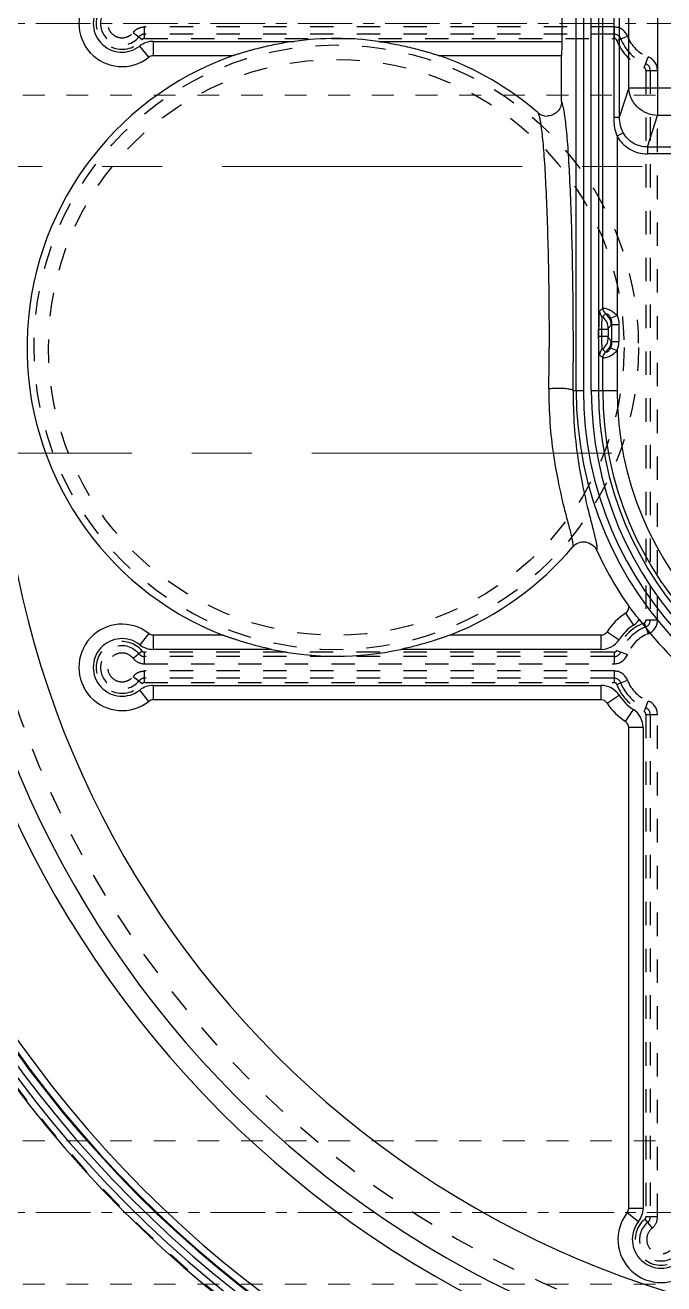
# Model space of a CAD drawing. Header units: millimetres. Extents: x -840 to 1682, y -9216 to -2117.
# Drawn here: x 237.3 to 281.9, y -4315.4 to -4227.6 of the extents above; entities that cross this region are included whole.
import ezdxf

# ---------------------------------------------------------------- set-up
doc = ezdxf.new("R2010")
doc.units = ezdxf.units.MM
doc.header["$LTSCALE"] = 16.335
doc.linetypes.add('CENTER', pattern=[0.6, 0.375, -0.075, 0.075, -0.075])
doc.linetypes.add('HIDDEN', pattern=[0.2, 0.1, -0.1])
doc.layers.get('0').update_dxf_attribs({"linetype": 'CONTINUOUS'})
doc.layers.add('cool', color=153, linetype='HIDDEN', lineweight=9)
doc.layers.add('moldbase', color=7, linetype='CONTINUOUS', lineweight=20)
doc.layers.add('DEFAULT_2', color=8, linetype='HIDDEN')

# ---------------------------------------------------------------- blocks, each defined once
blk = doc.blocks.new('7')
at = {"layer": 'cool', "ltscale": 0.932966}
for p, q in [((-1665.252, -2312.724), (-1303.907, -2312.724)), ((-1665.252, -2322.724), (-1303.907, -2322.724))]:
    blk.add_line(p, q, dxfattribs=at)
at = {"layer": 'cool', "color": 1, "linetype": 'CENTER', "ltscale": 0.621977}
blk.add_line((-1679.58, -2317.724), (-1289.58, -2317.724), dxfattribs=at)

msp = doc.modelspace()

# ---------------------------------------------------------------- linework, layer by layer
at = {"color": 7, "linetype": 'Continuous'}
for p, q in [((275.795, -4253.052), (275.795, -4201.797)), ((276.297, -4201.797), (276.297, -4253.052)), ((276.85, -4253.052), (276.85, -4201.797)), ((277.352, -4201.797), (277.352, -4253.052)), ((277.646, -4247.29), (277.646, -4207.56)), ((278.414, -4220.847), (278.414, -4234.002)), ((278.796, -4220.847), (278.796, -4234.002)), ((281.481, -4220.995), (281.481, -4233.854)), ((279.479, -4231.912), (279.479, -4222.937)), ((274.819, -4228.681), (274.819, -4226.168)), ((246.249, -4228.681), (246.249, -4229.686)), ((246.249, -4228.681), (256.117, -4228.681)), ((261.956, -4228.681), (274.819, -4228.681)), ((245.939, -4229.794), (245.317, -4229.004)), ((251.794, -4229.686), (246.249, -4229.686)), ((274.766, -4229.686), (266.279, -4229.686)), ((274.766, -4232.886), (274.766, -4229.686)), ((279.479, -4231.912), (278.796, -4234.002)), ((279.479, -4231.912), (287.912, -4231.912)), ((278.796, -4234.002), (278.414, -4234.002)), ((280.765, -4236.048), (281.481, -4233.854)), ((287.281, -4233.854), (281.481, -4233.854)), ((279.075, -4235.058), (278.65, -4235.305)), ((278.65, -4235.305), (278.65, -4247.812)), ((280.765, -4236.048), (280.765, -4236.533)), ((280.765, -4236.048), (286.239, -4236.048)), ((286.239, -4236.533), (280.765, -4236.533)), ((277.646, -4247.29), (277.429, -4247.506)), ((277.631, -4247.908), (277.847, -4247.692)), ((278.192, -4248.003), (278.65, -4247.812)), ((278.029, -4248.794), (277.365, -4248.794)), ((277.365, -4249.27), (277.365, -4248.795)), ((277.586, -4249.27), (277.586, -4248.794)), ((278.029, -4248.794), (278.029, -4249.27)), ((278.034, -4248.71), (278.25, -4248.494)), ((278.274, -4249.63), (278.274, -4248.434)), ((278.274, -4248.434), (278.776, -4248.434)), ((278.776, -4248.434), (278.776, -4249.63)), ((278.029, -4249.27), (277.365, -4249.27)), ((278.25, -4249.57), (278.034, -4249.354)), ((278.274, -4249.63), (278.776, -4249.63)), ((277.429, -4250.558), (277.646, -4250.775)), ((277.847, -4250.373), (277.631, -4250.157)), ((278.193, -4250.061), (278.65, -4250.253)), ((278.65, -4250.253), (278.65, -4253.052)), ((277.646, -4253.052), (277.646, -4250.775)), ((275.583, -4253.052), (276.297, -4253.052)), ((276.85, -4253.052), (278.65, -4253.052)), ((279.464, -4268.1), (279.464, -4268.175)), ((279.238, -4268.595), (279.791, -4269.434)), ((245.939, -4270.003), (245.317, -4270.792)), ((277.949, -4269.884), (278.788, -4270.437)), ((246.249, -4270.11), (246.249, -4271.115)), ((246.249, -4270.11), (251.055, -4270.11)), ((267.018, -4270.11), (277.529, -4270.11)), ((277.529, -4271.115), (277.529, -4270.11)), ((254.528, -4271.115), (246.249, -4271.115)), ((277.529, -4271.115), (263.545, -4271.115)), ((245.939, -4274.741), (245.317, -4273.951)), ((246.249, -4273.628), (246.249, -4274.633)), ((246.249, -4273.628), (277.529, -4273.628)), ((277.529, -4274.633), (277.529, -4273.628)), ((277.949, -4274.859), (278.788, -4274.306)), ((277.529, -4274.633), (246.249, -4274.633)), ((279.238, -4276.149), (279.791, -4275.309)), ((279.464, -4310.115), (279.464, -4276.568)), ((280.469, -4276.568), (279.464, -4276.568)), ((280.469, -4276.568), (280.469, -4310.115)), ((279.357, -4310.426), (280.146, -4311.047)), ((279.464, -4310.115), (280.469, -4310.115))]:
    msp.add_line(p, q, dxfattribs=at)
for centre, radius, start, end in [((244.074, -4227.425), 3.015, 51.78679, 308.21321), ((244.074, -4227.425), 2.01, 51.78679, 308.21321), ((246.249, -4230.188), 1.508, 90, 128.21321), ((259.037, -4250.037), 21.555, 82.21628, 97.78372), ((259.037, -4250.037), 21.602, 109.59012, 248.31685), ((246.249, -4230.188), 0.502, 90, 128.21321), ((259.037, -4250.037), 21.602, 49.35698, 70.40988), ((273.763, -4232.883), 1.007, 229.28714, 269.79701), ((277.932, -4247.505), 0.503, 180.17586, 233.17069), ((277.027, -4248.713), 1.007, 0.1765, 53.16248), ((278.15, -4247.289), 0.504, 180.06274, 233.01736), ((277.243, -4248.497), 1.007, 0.18208, 53.15777), ((-48.259, -4250.045), 323.856, 359.46805, 0.10231), ((277.027, -4249.351), 1.007, 306.84208, 359.81778), ((277.243, -4249.567), 1.007, 306.84239, 359.81813), ((-36.986, -4250.041), 310.889, 359.46969, 0.00065), ((278.148, -4250.774), 0.502, 126.87029, 180.04949), ((301.749, -4252.55), 81.562, 180, 270), ((301.749, -4252.55), 81.06, 180, 270), ((301.749, -4252.55), 80.559, 180, 270), ((301.749, -4252.55), 80.057, 180, 270), ((301.749, -4252.55), 80.001, 180, 270), ((301.749, -4252.55), 79.5, 180, 270), ((301.749, -4252.55), 71.857, 180, 270), ((301.749, -4252.55), 70.35, 180, 270), ((301.749, -4252.55), 66.33, 180, 270), ((301.247, -4253.052), 25.452, 180, 270), ((301.247, -4253.052), 24.95, 180, 270), ((301.448, -4253.052), 24.598, 180, 269.51799), ((301.448, -4253.052), 24.096, 180, 269.51577), ((301.448, -4253.052), 23.802, 180, 269.51577), ((301.448, -4253.052), 22.799, 180, 269.51278), ((259.037, -4250.037), 21.602, 291.68315, 319.83734), ((301.247, -4253.052), 26.48, 204.88058, 214.65615), ((278.962, -4268.175), 0.502, 303.36701, 0), ((281.726, -4272.372), 4.522, 123.36701, 146.63299), ((278.962, -4268.175), 1.508, 303.36701, 325.20339), ((301.247, -4253.052), 26.428, 217.2132, 232.14975), ((244.074, -4272.372), 3.015, 51.78679, 308.21321), ((246.249, -4269.608), 0.502, 231.78679, 270), ((277.529, -4269.608), 0.502, 270, 326.63299), ((281.726, -4272.372), 3.518, 123.36701, 146.63299), ((244.074, -4272.372), 2.01, 51.78679, 308.21321), ((246.249, -4269.608), 1.508, 231.78679, 270), ((277.529, -4269.608), 1.508, 270, 326.63299), ((259.037, -4250.037), 21.555, 257.92769, 282.07231), ((246.249, -4275.135), 1.508, 90, 128.21321), ((277.529, -4275.135), 1.508, 33.36701, 90), ((281.726, -4272.372), 3.518, 213.36701, 236.63299), ((246.249, -4275.135), 0.502, 90, 128.21321), ((277.529, -4275.135), 0.502, 33.36701, 90), ((281.726, -4272.372), 4.522, 213.36701, 236.63299), ((278.962, -4276.568), 1.508, 0, 56.63299), ((278.962, -4276.568), 0.502, 0, 56.63299), ((281.726, -4312.291), 3.015, 141.78679, 38.21321), ((278.962, -4310.115), 0.502, 321.78679, 0), ((278.962, -4310.115), 1.508, 321.78679, 360), ((281.726, -4312.291), 2.01, 141.78679, 38.21321)]:
    msp.add_arc(centre, radius, start, end, dxfattribs=at)
msp.add_ellipse((274.766, -4228.681), major_axis=(0, 1.005), ratio=0.052408, start_param=-3.141593, end_param=-1.570796, dxfattribs=at)
for points, knots in [([(256.117, -4228.681), (255.725, -4228.735), (255.139, -4228.831), (254.364, -4228.989), (253.788, -4229.121), (253.314, -4229.243), (252.939, -4229.345), (252.664, -4229.424), (252.398, -4229.503), (252.185, -4229.568), (252.026, -4229.617), (251.924, -4229.648), (251.852, -4229.671), (251.811, -4229.682), (251.798, -4229.686), (251.794, -4229.686)], [0, 0, 0, 0, 0.267252, 0.40073, 0.533832, 0.666016, 0.731402, 0.795907, 0.858868, 0.918789, 0.946517, 0.971347, 0.990766, 0.997019, 1, 1, 1, 1]), ([(261.956, -4228.681), (262.348, -4228.735), (262.934, -4228.831), (263.709, -4228.989), (264.285, -4229.121), (264.76, -4229.243), (265.134, -4229.345), (265.409, -4229.424), (265.675, -4229.503), (265.888, -4229.568), (266.047, -4229.617), (266.149, -4229.648), (266.221, -4229.671), (266.262, -4229.682), (266.275, -4229.686), (266.279, -4229.686)], [0, 0, 0, 0, 0.267252, 0.40073, 0.533832, 0.666016, 0.731402, 0.795907, 0.858868, 0.918789, 0.946517, 0.971347, 0.990766, 0.997019, 1, 1, 1, 1]), ([(281.481, -4233.854), (281.223, -4233.848), (280.706, -4233.739), (280.049, -4233.307), (279.6, -4232.67), (279.484, -4232.163), (279.479, -4231.912)], [0, 0, 0, 0, 0.252751, 0.504924, 0.754238, 1, 1, 1, 1]), ([(274.766, -4232.886), (274.766, -4233.017), (274.714, -4233.281), (274.49, -4233.616), (274.155, -4233.839), (273.891, -4233.89), (273.76, -4233.89)], [0, 0, 0, 0, 0.250021, 0.500041, 0.750019, 1, 1, 1, 1]), ([(275.597, -4249.467), (275.595, -4248.43), (275.582, -4246.396), (275.534, -4243.439), (275.459, -4240.702), (275.36, -4238.275), (275.257, -4236.484), (275.161, -4235.266), (275.09, -4234.532), (275.016, -4233.927), (274.941, -4233.456), (274.873, -4233.148), (274.813, -4232.974), (274.783, -4232.91), (274.766, -4232.886)], [0, 0, 0, 0, 0.187092, 0.366885, 0.533344, 0.68102, 0.80502, 0.856843, 0.901296, 0.938036, 0.966799, 0.98742, 0.994691, 1, 1, 1, 1]), ([(273.107, -4233.646), (273.144, -4233.7), (273.201, -4233.869), (273.274, -4234.186), (273.346, -4234.636), (273.416, -4235.213), (273.484, -4235.914), (273.576, -4237.078), (273.676, -4238.79), (273.77, -4241.111), (273.842, -4243.729), (273.888, -4246.556), (273.9, -4248.501), (273.902, -4249.492)], [0, 0, 0, 0, 0.012429, 0.032946, 0.061625, 0.098308, 0.142721, 0.194539, 0.318587, 0.466356, 0.632944, 0.812816, 1, 1, 1, 1]), ([(278.414, -4234.002), (278.414, -4234.114), (278.433, -4234.557), (278.53, -4234.997), (278.65, -4235.305)], [0, 0, 0, 0, 0.254138, 1, 1, 1, 1]), ([(278.796, -4234.002), (278.795, -4234.186), (278.841, -4234.555), (278.984, -4234.898), (279.075, -4235.058)], [0, 0, 0, 0, 0.499862, 1, 1, 1, 1]), ([(278.65, -4235.305), (278.759, -4235.487), (279.019, -4235.83), (279.527, -4236.229), (280.124, -4236.476), (280.552, -4236.532), (280.765, -4236.533)], [0, 0, 0, 0, 0.249957, 0.499976, 0.750109, 1, 1, 1, 1]), ([(280.765, -4236.048), (280.427, -4236.05), (279.736, -4235.866), (279.242, -4235.352), (279.075, -4235.058)], [0, 0, 0, 0, 0.499183, 1, 1, 1, 1]), ([(277.429, -4247.506), (277.426, -4247.51), (277.421, -4247.522), (277.412, -4247.56), (277.402, -4247.637), (277.392, -4247.758), (277.382, -4247.917), (277.375, -4248.107), (277.367, -4248.403), (277.365, -4248.635), (277.365, -4248.795)], [0, 0, 0, 0, 0.010597, 0.029515, 0.092622, 0.1881, 0.312451, 0.461436, 0.629881, 1, 1, 1, 1]), ([(277.586, -4248.794), (277.587, -4248.685), (277.588, -4248.525), (277.593, -4248.321), (277.598, -4248.19), (277.605, -4248.081), (277.611, -4247.997), (277.621, -4247.944), (277.624, -4247.914), (277.63, -4247.908)], [0, 0, 0, 0, 0.370096, 0.538597, 0.687654, 0.81201, 0.907489, 0.970631, 1, 1, 1, 1]), ([(277.646, -4247.29), (277.649, -4247.288), (277.661, -4247.288), (277.682, -4247.289), (277.714, -4247.293), (277.776, -4247.304), (277.877, -4247.326), (278.017, -4247.37), (278.178, -4247.439), (278.407, -4247.569), (278.561, -4247.706), (278.65, -4247.812)], [0, 0, 0, 0, 0.009515, 0.028187, 0.056047, 0.092934, 0.192084, 0.321279, 0.474664, 0.643623, 1, 1, 1, 1]), ([(277.847, -4247.692), (277.849, -4247.688), (277.86, -4247.685), (277.897, -4247.684), (277.955, -4247.692), (278.032, -4247.731), (278.095, -4247.805), (278.15, -4247.9), (278.18, -4247.968), (278.193, -4248.003)], [0, 0, 0, 0, 0.022219, 0.06428, 0.219663, 0.357934, 0.561613, 0.781975, 1, 1, 1, 1]), ([(278.029, -4248.794), (278.029, -4248.784), (278.03, -4248.765), (278.03, -4248.74), (278.033, -4248.723), (278.032, -4248.712), (278.034, -4248.71)], [0, 0, 0, 0, 0.360376, 0.673794, 0.900129, 1, 1, 1, 1]), ([(278.274, -4248.434), (278.272, -4248.442), (278.266, -4248.462), (278.26, -4248.484), (278.25, -4248.494)], [0, 0, 0, 0, 0.355623, 1, 1, 1, 1]), ([(277.429, -4250.558), (277.42, -4250.548), (277.414, -4250.506), (277.401, -4250.429), (277.392, -4250.306), (277.382, -4250.148), (277.375, -4249.957), (277.367, -4249.661), (277.365, -4249.429), (277.365, -4249.27)], [0, 0, 0, 0, 0.029625, 0.092355, 0.187757, 0.312245, 0.461334, 0.629814, 1, 1, 1, 1]), ([(277.631, -4250.156), (277.624, -4250.15), (277.62, -4250.121), (277.611, -4250.068), (277.605, -4249.983), (277.598, -4249.874), (277.593, -4249.743), (277.588, -4249.539), (277.586, -4249.38), (277.586, -4249.27)], [0, 0, 0, 0, 0.029475, 0.092708, 0.188156, 0.312443, 0.461481, 0.629977, 1, 1, 1, 1]), ([(278.034, -4249.354), (278.032, -4249.352), (278.033, -4249.342), (278.03, -4249.325), (278.03, -4249.299), (278.029, -4249.28), (278.029, -4249.27)], [0, 0, 0, 0, 0.099878, 0.326216, 0.639633, 1, 1, 1, 1]), ([(278.25, -4249.57), (278.252, -4249.573), (278.264, -4249.591), (278.27, -4249.613), (278.274, -4249.63)], [0, 0, 0, 0, 0.156238, 1, 1, 1, 1]), ([(277.646, -4250.775), (277.656, -4250.779), (277.694, -4250.772), (277.766, -4250.764), (277.877, -4250.737), (278.018, -4250.694), (278.179, -4250.627), (278.407, -4250.496), (278.556, -4250.354), (278.65, -4250.253)], [0, 0, 0, 0, 0.028193, 0.092995, 0.192183, 0.321521, 0.474501, 0.643509, 1, 1, 1, 1]), ([(278.193, -4250.061), (278.18, -4250.096), (278.15, -4250.164), (278.095, -4250.259), (278.032, -4250.334), (277.955, -4250.372), (277.897, -4250.381), (277.861, -4250.38), (277.849, -4250.376), (277.847, -4250.373)], [0, 0, 0, 0, 0.217756, 0.438627, 0.643342, 0.780144, 0.935649, 0.977834, 1, 1, 1, 1]), ([(273.889, -4252.918), (273.881, -4253.722), (273.93, -4255.257), (274.165, -4257.413), (274.491, -4259.278), (274.84, -4260.821), (275.121, -4261.903), (275.308, -4262.61), (275.414, -4263.026), (275.493, -4263.365), (275.544, -4263.631), (275.565, -4263.824), (275.56, -4263.932), (275.545, -4263.969)], [0, 0, 0, 0, 0.215018, 0.410254, 0.579759, 0.721009, 0.833327, 0.878656, 0.916824, 0.947896, 0.971965, 0.989194, 1, 1, 1, 1]), ([(273.889, -4252.918), (273.935, -4252.911), (274.147, -4252.884), (274.361, -4252.876), (274.528, -4252.876)], [0, 0, 0, 0, 0.217495, 1, 1, 1, 1]), ([(274.528, -4252.876), (274.654, -4252.876), (274.889, -4252.883), (275.206, -4252.916), (275.426, -4252.959), (275.543, -4253.007), (275.578, -4253.037), (275.583, -4253.052)], [0, 0, 0, 0, 0.347466, 0.6461, 0.882222, 0.956233, 1, 1, 1, 1]), ([(275.583, -4253.052), (275.575, -4253.871), (275.625, -4255.432), (275.863, -4257.618), (276.191, -4259.497), (276.538, -4261.045), (276.816, -4262.127), (276.998, -4262.833), (277.102, -4263.247), (277.179, -4263.586), (277.227, -4263.853), (277.246, -4264.046), (277.239, -4264.155), (277.224, -4264.193)], [0, 0, 0, 0, 0.217481, 0.413823, 0.58321, 0.723605, 0.834818, 0.879626, 0.917346, 0.948074, 0.971927, 0.989093, 1, 1, 1, 1]), ([(275.545, -4263.969), (275.652, -4263.843), (275.936, -4263.639), (276.452, -4263.578), (276.934, -4263.771), (277.154, -4264.042), (277.224, -4264.193)], [0, 0, 0, 0, 0.250047, 0.500021, 0.749906, 1, 1, 1, 1]), ([(279.482, -4268.117), (279.48, -4268.115), (279.475, -4268.11), (279.47, -4268.105), (279.466, -4268.102)], [0, 0, 0, 0, 0.324733, 1, 1, 1, 1]), ([(279.599, -4268.257), (279.588, -4268.243), (279.549, -4268.195), (279.511, -4268.147), (279.482, -4268.117)], [0, 0, 0, 0, 0.30075, 1, 1, 1, 1]), ([(280.2, -4269.035), (280.143, -4268.961), (279.945, -4268.7), (279.746, -4268.439), (279.599, -4268.257)], [0, 0, 0, 0, 0.2861, 1, 1, 1, 1]), ([(254.528, -4271.115), (254.207, -4271.047), (253.727, -4270.933), (253.094, -4270.763), (252.625, -4270.627), (252.24, -4270.507), (251.937, -4270.409), (251.717, -4270.336), (251.507, -4270.264), (251.341, -4270.206), (251.22, -4270.165), (251.146, -4270.138), (251.092, -4270.122), (251.065, -4270.11), (251.055, -4270.11)], [0, 0, 0, 0, 0.272562, 0.408489, 0.543701, 0.677354, 0.743057, 0.807419, 0.86951, 0.927338, 0.953288, 0.975716, 0.992375, 1, 1, 1, 1]), ([(267.018, -4270.11), (267.009, -4270.11), (266.981, -4270.122), (266.927, -4270.138), (266.853, -4270.165), (266.732, -4270.206), (266.566, -4270.264), (266.356, -4270.336), (266.136, -4270.409), (265.833, -4270.507), (265.448, -4270.627), (264.979, -4270.763), (264.346, -4270.933), (263.866, -4271.047), (263.545, -4271.115)], [0, 0, 0, 0, 0.007625, 0.024283, 0.046712, 0.072662, 0.13049, 0.192581, 0.256943, 0.322646, 0.456299, 0.591511, 0.727438, 1, 1, 1, 1])]:
    msp.add_open_spline(points, degree=3, knots=knots, dxfattribs=at)
for points in [[(278.193, -4248.003), (278.245, -4248.139), (278.275, -4248.288), (278.274, -4248.434)], [(278.65, -4247.812), (278.731, -4248.007), (278.776, -4248.222), (278.776, -4248.434)], [(273.902, -4249.492), (273.902, -4249.674), (273.902, -4249.856), (273.902, -4250.037)], [(278.274, -4249.63), (278.275, -4249.776), (278.245, -4249.925), (278.193, -4250.061)], [(278.65, -4250.253), (278.732, -4250.058), (278.776, -4249.842), (278.776, -4249.63)], [(277.631, -4250.157), (277.511, -4250.246), (277.429, -4250.408), (277.429, -4250.558)]]:
    msp.add_open_spline(points, degree=3, dxfattribs=at)
at = {"layer": 'cool', "color": 1, "linetype": 'CENTER', "ltscale": 0.621977}
msp.add_line((177.099, -4310.425), (567.099, -4310.425), dxfattribs=at)
at = {"layer": 'DEFAULT_2', "color": 8, "linetype": 'HIDDEN'}
for p, q in [((245.643, -4228.48), (245.643, -4227.676)), ((278.44, -4227.676), (245.645, -4227.676)), ((278.44, -4227.676), (278.44, -4228.48)), ((244.858, -4228.053), (245.486, -4228.555)), ((278.44, -4228.178), (245.643, -4228.178)), ((245.643, -4228.48), (278.44, -4228.48)), ((278.631, -4228.619), (278.909, -4228.501)), ((278.909, -4228.501), (279.379, -4228.322)), ((280.541, -4230.522), (280.828, -4229.771)), ((280.67, -4230.71), (281.474, -4230.71)), ((280.67, -4230.722), (280.67, -4269.086)), ((280.972, -4230.71), (280.972, -4269.086)), ((281.474, -4269.086), (281.481, -4233.854)), ((281.474, -4269.086), (280.67, -4269.086)), ((280.532, -4269.277), (280.649, -4269.555)), ((280.649, -4269.555), (280.828, -4270.025)), ((245.486, -4271.241), (244.858, -4271.743)), ((245.643, -4272.12), (245.643, -4271.316)), ((278.428, -4271.316), (245.643, -4271.316)), ((278.44, -4271.618), (245.643, -4271.618)), ((278.44, -4271.316), (278.44, -4272.12)), ((278.628, -4271.187), (279.379, -4271.474)), ((245.643, -4272.12), (278.44, -4272.12)), ((245.643, -4273.427), (245.643, -4272.623)), ((278.44, -4272.623), (245.645, -4272.623)), ((278.44, -4272.623), (278.44, -4273.427)), ((244.858, -4273), (245.486, -4273.502)), ((278.44, -4273.125), (245.643, -4273.125)), ((245.643, -4273.427), (278.44, -4273.427)), ((278.631, -4273.566), (278.909, -4273.448)), ((278.909, -4273.448), (279.379, -4273.269)), ((280.541, -4275.469), (280.828, -4274.718)), ((280.67, -4275.657), (281.474, -4275.657)), ((280.67, -4275.669), (280.67, -4310.722)), ((280.972, -4275.657), (280.972, -4310.722)), ((281.474, -4310.722), (281.474, -4275.657)), ((280.595, -4310.879), (281.098, -4311.506)), ((281.474, -4310.722), (280.67, -4310.722))]:
    msp.add_line(p, q, dxfattribs=at)
for radius in [21.105, 20.1]:
    msp.add_circle((259.037, -4250.037), radius, dxfattribs=at)
for centre, radius, start, end in [((244.074, -4227.425), 1.809, 38.68219, 321.31781), ((244.074, -4227.425), 1.508, 38.68219, 321.31781), ((244.074, -4227.425), 1.005, 196.82092, 218.68219), ((278.44, -4228.681), 1.005, 20.92483, 90), ((245.643, -4228.681), 0.502, 90, 141.31781), ((245.643, -4228.681), 0.201, 90, 141.31781), ((278.44, -4228.681), 0.502, 20.92483, 90), ((281.726, -4227.425), 3.317, 201.01342, 249.07517), ((281.726, -4227.425), 3.015, 200.92483, 249.07517), ((281.726, -4227.425), 2.513, 200.92483, 249.07517), ((280.469, -4230.71), 0.502, 360, 69.07517), ((280.469, -4230.71), 1.005, 0, 69.07517), ((301.749, -4252.55), 81.505, 180, 270), ((301.749, -4252.55), 68.842, 180, 270), ((280.469, -4269.086), 0.502, 290.92483, 0), ((280.469, -4269.086), 1.005, 290.92483, 0), ((281.726, -4272.372), 3.317, 111.01342, 159.07517), ((281.726, -4272.372), 3.015, 110.92483, 159.07517), ((281.726, -4272.372), 2.513, 110.92483, 159.07517), ((244.074, -4272.372), 1.809, 38.68219, 321.31781), ((244.074, -4272.372), 1.508, 38.68219, 321.31781), ((245.641, -4271.12), 1, 218.72917, 270.07582), ((245.643, -4271.115), 0.502, 218.68219, 270), ((245.643, -4271.115), 0.201, 218.68219, 270), ((278.44, -4271.115), 0.502, 270, 339.07517), ((278.44, -4271.115), 1.005, 270, 339.07517), ((244.074, -4272.372), 1.005, 187.62704, 218.68219), ((278.44, -4273.628), 1.005, 20.92483, 90), ((245.643, -4273.628), 0.502, 90, 141.31781), ((245.643, -4273.628), 0.201, 90, 141.31781), ((278.44, -4273.628), 0.502, 20.92483, 90), ((281.726, -4272.372), 3.317, 201.01342, 249.07517), ((281.726, -4272.372), 3.015, 200.92483, 249.07517), ((281.726, -4272.372), 2.513, 200.92483, 249.07517), ((280.469, -4275.657), 0.502, 360, 69.07517), ((280.469, -4275.657), 1.005, 0, 69.07517), ((281.726, -4312.291), 1.809, 128.68219, 51.31781), ((281.726, -4312.291), 1.508, 128.68219, 51.31781), ((280.469, -4310.722), 0.201, 308.68219, 0), ((280.469, -4310.722), 0.502, 308.68219, 0), ((280.475, -4310.723), 1, 308.72917, 0.07582), ((281.726, -4312.291), 1.005, 277.62704, 308.68219)]:
    msp.add_arc(centre, radius, start, end, dxfattribs=at)
for points, knots in [([(244.861, -4226.799), (244.789, -4226.709), (244.612, -4226.553), (244.181, -4226.379), (243.568, -4226.459), (243.152, -4226.918), (243.05, -4227.371), (243.078, -4227.605), (243.112, -4227.716)], [0, 0, 0, 0, 0.125847, 0.251946, 0.500004, 0.748069, 0.874162, 1, 1, 1, 1]), ([(244.867, -4228.045), (244.959, -4227.93), (245.199, -4227.741), (245.497, -4227.676), (245.645, -4227.676)], [0, 0, 0, 0, 0.499875, 1, 1, 1, 1]), ([(243.289, -4228.053), (243.383, -4228.17), (243.627, -4228.364), (244.08, -4228.464), (244.532, -4228.358), (244.773, -4228.162), (244.867, -4228.045)], [0, 0, 0, 0, 0.250023, 0.499961, 0.749909, 1, 1, 1, 1]), ([(278.63, -4228.614), (278.617, -4228.575), (278.563, -4228.506), (278.481, -4228.48), (278.44, -4228.48)], [0, 0, 0, 0, 0.499817, 1, 1, 1, 1]), ([(280.67, -4230.722), (280.673, -4230.68), (280.65, -4230.594), (280.58, -4230.537), (280.541, -4230.522)], [0, 0, 0, 0, 0.49996, 1, 1, 1, 1]), ([(280.536, -4269.276), (280.575, -4269.263), (280.644, -4269.209), (280.67, -4269.127), (280.67, -4269.086)], [0, 0, 0, 0, 0.499817, 1, 1, 1, 1]), ([(244.861, -4271.746), (244.727, -4271.579), (244.338, -4271.325), (243.652, -4271.38), (243.136, -4271.836), (243.049, -4272.293), (243.077, -4272.505)], [0, 0, 0, 0, 0.250108, 0.500026, 0.749952, 1, 1, 1, 1]), ([(278.428, -4271.316), (278.47, -4271.318), (278.557, -4271.296), (278.613, -4271.226), (278.628, -4271.187)], [0, 0, 0, 0, 0.49996, 1, 1, 1, 1]), ([(244.867, -4272.992), (244.959, -4272.877), (245.199, -4272.688), (245.497, -4272.623), (245.645, -4272.623)], [0, 0, 0, 0, 0.499875, 1, 1, 1, 1]), ([(243.289, -4273), (243.383, -4273.117), (243.627, -4273.31), (244.08, -4273.411), (244.532, -4273.305), (244.773, -4273.109), (244.867, -4272.992)], [0, 0, 0, 0, 0.250023, 0.499961, 0.749909, 1, 1, 1, 1]), ([(278.63, -4273.561), (278.617, -4273.522), (278.563, -4273.453), (278.481, -4273.427), (278.44, -4273.427)], [0, 0, 0, 0, 0.499817, 1, 1, 1, 1]), ([(280.67, -4275.669), (280.673, -4275.627), (280.65, -4275.54), (280.58, -4275.484), (280.541, -4275.469)], [0, 0, 0, 0, 0.49996, 1, 1, 1, 1]), ([(281.1, -4311.503), (280.933, -4311.637), (280.679, -4312.026), (280.734, -4312.712), (281.19, -4313.228), (281.647, -4313.315), (281.859, -4313.287)], [0, 0, 0, 0, 0.250108, 0.500026, 0.749952, 1, 1, 1, 1])]:
    msp.add_open_spline(points, degree=3, knots=knots, dxfattribs=at)
at = {"layer": 'moldbase', "color": 1, "linetype": 'CENTER', "ltscale": 3.420875}
for p, q in [((607.305, -4237.425), (136.894, -4237.425)), ((647.099, -4257.425), (97.099, -4257.425))]:
    msp.add_line(p, q, dxfattribs=at)

# ---------------------------------------------------------------- block references
for p in [(1856.679, -1909.701), (1856.679, -1992.701)]:
    msp.add_blockref('7', p)

doc.saveas('drawing.dxf')
